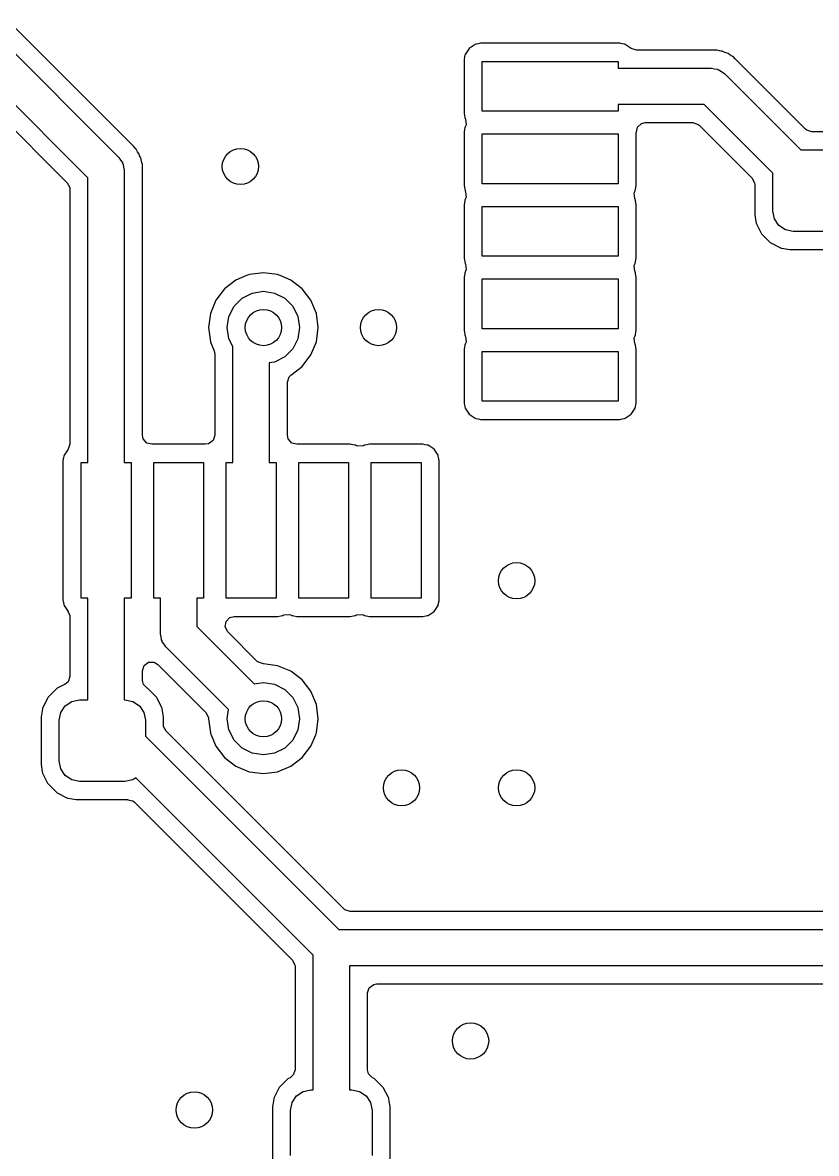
# Model space of a CAD drawing. Extents: x 3.91 to 7.47, y -4.88 to -2.92.
# Drawn here: x 6.0341 to 6.3789, y -3.9964 to -3.505 of the extents above; entities that cross this region are included whole.
import ezdxf

# ---------------------------------------------------------------- set-up
doc = ezdxf.new("R2010")
doc.units = 0
doc.header["$MEASUREMENT"] = 0
doc.layers.add('BLACK', color=7, linetype='CONTINUOUS')

msp = doc.modelspace()

# ---------------------------------------------------------------- linework, layer by layer
at = {"layer": 'BLACK', "linetype": 'CONTINUOUS'}
for p, q in [((6.00981, -3.49752), (6.07591, -3.56361)), ((6.08236, -3.5589), (6.02373, -3.50027)), ((6.06245, -3.57243), (5.99867, -3.50865)), ((6.22802, -3.5162), (6.22628, -3.51881)), ((6.23063, -3.51445), (6.22802, -3.5162)), ((6.23101, -3.51438), (6.23063, -3.51445)), ((6.2319, -3.5142), (6.23101, -3.51438)), ((6.23101, -3.51438), (6.23101, -3.51438)), ((6.23294, -3.51399), (6.2319, -3.5142)), ((6.29355, -3.51399), (6.23294, -3.51399)), ((6.29458, -3.5142), (6.29355, -3.51399)), ((6.29547, -3.51438), (6.29458, -3.5142)), ((6.29585, -3.51445), (6.29547, -3.51438)), ((6.29547, -3.51438), (6.29547, -3.51438)), ((6.29846, -3.5162), (6.29585, -3.51445)), ((6.29847, -3.51622), (6.29846, -3.5162)), ((6.30072, -3.51695), (6.29847, -3.51622)), ((6.33586, -3.51695), (6.30072, -3.51695)), ((6.33676, -3.51724), (6.33586, -3.51695)), ((6.33736, -3.51738), (6.33676, -3.51724)), ((6.33799, -3.51748), (6.33736, -3.51738)), ((6.33821, -3.51752), (6.33799, -3.51748)), ((6.33799, -3.51748), (6.33799, -3.51748)), ((6.33829, -3.51753), (6.33821, -3.51752)), ((6.33914, -3.51796), (6.33829, -3.51753)), ((6.3397, -3.5182), (6.33914, -3.51796)), ((6.34061, -3.51849), (6.3397, -3.5182)), ((6.00143, -3.52257), (6.05342, -3.57456)), ((6.22608, -3.5198), (6.22582, -3.52111)), ((6.22582, -3.52111), (6.22582, -3.54432)), ((6.2262, -3.51918), (6.22608, -3.5198)), ((6.22628, -3.51881), (6.2262, -3.51918)), ((6.2262, -3.51918), (6.2262, -3.51918)), ((6.23371, -3.54354), (6.23371, -3.52189)), ((6.23371, -3.52189), (6.29277, -3.52189)), ((6.29277, -3.52189), (6.29277, -3.52484)), ((6.34136, -3.51904), (6.34061, -3.51849)), ((6.34138, -3.51905), (6.34136, -3.51904)), ((6.3419, -3.51937), (6.34138, -3.51905)), ((6.34274, -3.5198), (6.3419, -3.51937)), ((6.34363, -3.52069), (6.34274, -3.5198)), ((6.37422, -3.55128), (6.34363, -3.52069)), ((6.34363, -3.52069), (6.34363, -3.52069)), ((6.29277, -3.52484), (6.33337, -3.52484)), ((6.33337, -3.52484), (6.33466, -3.52513)), ((6.33466, -3.52513), (6.33596, -3.52528)), ((6.33596, -3.52528), (6.33635, -3.52552)), ((6.33635, -3.52552), (6.33679, -3.52562)), ((6.33679, -3.52562), (6.33781, -3.52645)), ((6.33781, -3.52645), (6.33893, -3.52715)), ((6.33893, -3.52715), (6.37209, -3.56031)), ((6.3301, -3.54059), (6.29277, -3.54059)), ((6.29277, -3.54059), (6.29277, -3.54354)), ((6.35997, -3.57046), (6.3301, -3.54059)), ((6.22582, -3.54432), (6.22586, -3.54451)), ((6.22586, -3.54451), (6.22619, -3.5462)), ((6.22619, -3.5462), (6.22628, -3.54662)), ((6.22628, -3.54662), (6.22649, -3.54694)), ((6.22649, -3.54694), (6.2265, -3.54697)), ((6.2265, -3.54697), (6.22669, -3.54937)), ((6.29277, -3.54354), (6.23371, -3.54354)), ((6.22608, -3.55128), (6.22582, -3.55261)), ((6.22582, -3.55261), (6.22582, -3.57581)), ((6.2262, -3.55068), (6.22608, -3.55128)), ((6.22628, -3.5503), (6.2262, -3.55068)), ((6.2262, -3.55068), (6.2262, -3.55068)), ((6.22649, -3.54998), (6.22628, -3.5503)), ((6.2265, -3.54995), (6.22649, -3.54998)), ((6.22669, -3.54937), (6.2265, -3.54995)), ((6.30066, -3.57581), (6.30066, -3.55261)), ((6.30066, -3.55261), (6.30069, -3.55261)), ((6.30069, -3.55261), (6.30118, -3.55041)), ((6.30118, -3.55041), (6.30298, -3.54881)), ((6.30298, -3.54881), (6.30454, -3.54848)), ((6.30454, -3.54848), (6.32521, -3.54848)), ((6.32521, -3.54848), (6.32751, -3.54923)), ((6.32751, -3.54923), (6.32797, -3.54962)), ((6.32797, -3.54962), (6.35094, -3.57259)), ((6.37469, -3.55167), (6.37422, -3.55128)), ((6.37698, -3.55242), (6.37469, -3.55167)), ((6.38984, -3.55242), (6.37698, -3.55242)), ((6.23371, -3.57504), (6.23371, -3.55338)), ((6.23371, -3.55338), (6.29277, -3.55338)), ((6.29277, -3.55338), (6.29277, -3.57504)), ((6.08324, -3.55979), (6.08236, -3.5589)), ((6.08236, -3.5589), (6.08236, -3.5589)), ((6.08338, -3.56006), (6.08324, -3.55979)), ((6.08367, -3.56063), (6.08338, -3.56006)), ((6.08338, -3.56006), (6.08338, -3.56006)), ((6.08399, -3.56115), (6.08367, -3.56063)), ((6.08455, -3.56192), (6.08399, -3.56115)), ((6.08465, -3.56221), (6.08455, -3.56192)), ((6.08485, -3.56283), (6.08465, -3.56221)), ((6.08465, -3.56221), (6.08465, -3.56221)), ((6.37209, -3.56031), (6.38852, -3.56031)), ((6.07591, -3.56361), (6.0766, -3.56473)), ((6.0766, -3.56473), (6.07742, -3.56576)), ((6.07742, -3.56576), (6.07752, -3.5662)), ((6.07752, -3.5662), (6.07776, -3.56658)), ((6.07776, -3.56658), (6.07791, -3.56789)), ((6.08508, -3.56339), (6.08485, -3.56283)), ((6.08551, -3.56424), (6.08508, -3.56339)), ((6.08556, -3.56454), (6.08551, -3.56424)), ((6.08566, -3.56518), (6.08556, -3.56454)), ((6.08556, -3.56454), (6.08556, -3.56454)), ((6.0858, -3.56577), (6.08566, -3.56518)), ((6.0861, -3.56667), (6.0858, -3.56577)), ((6.0861, -3.68433), (6.0861, -3.56667)), ((6.07791, -3.56789), (6.0782, -3.56917)), ((6.0782, -3.56917), (6.0782, -3.6961)), ((6.35997, -3.58689), (6.35997, -3.57046)), ((6.05342, -3.57456), (6.05451, -3.57671)), ((6.05451, -3.57671), (6.05456, -3.57732)), ((6.06245, -3.6961), (6.06245, -3.57243)), ((6.22582, -3.57581), (6.22628, -3.57812)), ((6.29277, -3.57504), (6.23371, -3.57504)), ((6.30021, -3.57812), (6.30066, -3.57581)), ((6.35094, -3.57259), (6.35203, -3.57474)), ((6.35203, -3.57474), (6.35208, -3.57535)), ((6.35208, -3.57535), (6.35208, -3.58821)), ((6.05456, -3.57732), (6.05456, -3.68815)), ((6.22628, -3.5818), (6.2262, -3.58218)), ((6.22628, -3.57812), (6.22649, -3.57844)), ((6.22649, -3.58148), (6.22628, -3.5818)), ((6.22649, -3.57844), (6.2265, -3.57847)), ((6.2265, -3.58145), (6.22649, -3.58148)), ((6.2265, -3.57847), (6.22669, -3.58087)), ((6.22669, -3.58087), (6.2265, -3.58145)), ((6.29979, -3.57905), (6.29998, -3.57847)), ((6.29998, -3.58145), (6.29979, -3.57905)), ((6.29998, -3.57847), (6.29999, -3.57844)), ((6.29999, -3.58148), (6.29998, -3.58145)), ((6.29999, -3.57844), (6.30021, -3.57812)), ((6.30021, -3.5818), (6.29999, -3.58148)), ((6.30028, -3.58218), (6.30021, -3.5818)), ((6.22614, -3.58251), (6.22582, -3.5841)), ((6.22582, -3.5841), (6.22582, -3.60731)), ((6.2262, -3.58218), (6.22614, -3.58251)), ((6.2262, -3.58218), (6.2262, -3.58218)), ((6.23371, -3.60653), (6.23371, -3.58488)), ((6.23371, -3.58488), (6.29277, -3.58488)), ((6.29277, -3.58488), (6.29277, -3.60653)), ((6.30035, -3.58251), (6.30028, -3.58218)), ((6.30028, -3.58218), (6.30028, -3.58218)), ((6.30066, -3.5841), (6.30035, -3.58251)), ((6.30066, -3.60731), (6.30066, -3.5841)), ((6.36065, -3.59028), (6.35997, -3.58689)), ((6.35208, -3.58821), (6.3521, -3.58836)), ((6.3521, -3.58836), (6.3521, -3.58836)), ((6.3521, -3.58836), (6.35245, -3.59055)), ((6.35245, -3.59055), (6.3527, -3.59213)), ((6.36257, -3.59315), (6.36065, -3.59028)), ((6.3527, -3.59213), (6.35284, -3.5924)), ((6.35284, -3.5924), (6.35284, -3.5924)), ((6.35284, -3.5924), (6.3546, -3.59585)), ((6.3546, -3.59585), (6.35511, -3.59686)), ((6.36544, -3.59507), (6.36257, -3.59315)), ((6.36883, -3.59575), (6.36544, -3.59507)), ((6.38852, -3.59575), (6.36883, -3.59575)), ((6.35511, -3.59686), (6.35886, -3.60061)), ((6.35886, -3.60061), (6.35914, -3.60075)), ((6.35914, -3.60075), (6.35914, -3.60075)), ((6.35914, -3.60075), (6.36332, -3.60288)), ((6.29277, -3.60653), (6.23371, -3.60653)), ((6.36332, -3.60288), (6.36359, -3.60302)), ((6.36359, -3.60302), (6.36389, -3.60307)), ((6.36389, -3.60307), (6.36389, -3.60307)), ((6.36389, -3.60307), (6.36736, -3.60361)), ((6.36736, -3.60361), (6.36736, -3.60361)), ((6.36736, -3.60361), (6.36751, -3.60364)), ((6.36751, -3.60364), (6.38984, -3.60364)), ((6.22582, -3.60731), (6.22628, -3.60961)), ((6.22628, -3.60961), (6.22649, -3.60993)), ((6.22649, -3.60993), (6.2265, -3.60996)), ((6.2265, -3.60996), (6.22669, -3.61236)), ((6.29979, -3.61054), (6.29998, -3.60996)), ((6.29998, -3.61295), (6.29979, -3.61054)), ((6.29998, -3.60996), (6.29999, -3.60993)), ((6.29999, -3.60993), (6.30021, -3.60961)), ((6.30021, -3.60961), (6.30066, -3.60731)), ((6.13139, -3.61494), (6.12675, -3.61687)), ((6.13227, -3.61458), (6.13139, -3.61494)), ((6.1325, -3.61448), (6.13227, -3.61458)), ((6.13867, -3.61367), (6.1325, -3.61448)), ((6.14485, -3.61448), (6.13867, -3.61367)), ((6.14508, -3.61458), (6.14485, -3.61448)), ((6.14596, -3.61494), (6.14508, -3.61458)), ((6.1506, -3.61687), (6.14596, -3.61494)), ((6.22612, -3.61411), (6.22582, -3.6156)), ((6.22582, -3.6156), (6.22582, -3.63881)), ((6.2262, -3.61367), (6.22612, -3.61411)), ((6.22628, -3.6133), (6.2262, -3.61367)), ((6.2262, -3.61367), (6.2262, -3.61367)), ((6.22649, -3.61298), (6.22628, -3.6133)), ((6.2265, -3.61295), (6.22649, -3.61298)), ((6.22669, -3.61236), (6.2265, -3.61295)), ((6.23371, -3.63803), (6.23371, -3.61638)), ((6.23371, -3.61638), (6.29277, -3.61638)), ((6.29277, -3.61638), (6.29277, -3.63803)), ((6.29999, -3.61298), (6.29998, -3.61295)), ((6.30021, -3.6133), (6.29999, -3.61298)), ((6.30028, -3.61367), (6.30021, -3.6133)), ((6.30037, -3.61411), (6.30028, -3.61367)), ((6.30028, -3.61367), (6.30028, -3.61367)), ((6.30066, -3.6156), (6.30037, -3.61411)), ((6.30066, -3.63881), (6.30066, -3.6156)), ((6.12181, -3.62066), (6.11802, -3.62559)), ((6.12675, -3.61687), (6.12181, -3.62066)), ((6.15554, -3.62066), (6.1506, -3.61687)), ((6.15933, -3.62559), (6.15554, -3.62066)), ((6.11802, -3.62559), (6.11564, -3.63135)), ((6.12593, -3.62826), (6.12942, -3.62478)), ((6.12942, -3.62478), (6.13381, -3.62254)), ((6.13381, -3.62254), (6.13867, -3.62177)), ((6.13867, -3.62177), (6.14354, -3.62254)), ((6.14354, -3.62254), (6.14793, -3.62478)), ((6.14793, -3.62478), (6.15142, -3.62826)), ((6.16171, -3.63135), (6.15933, -3.62559)), ((6.1237, -3.63265), (6.12593, -3.62826)), ((6.15142, -3.62826), (6.15365, -3.63265)), ((6.11564, -3.63135), (6.11483, -3.63752)), ((6.12293, -3.63752), (6.1237, -3.63265)), ((6.15365, -3.63265), (6.15442, -3.63752)), ((6.16252, -3.63752), (6.16171, -3.63135)), ((6.11483, -3.63752), (6.11564, -3.64369)), ((6.1237, -3.64238), (6.12293, -3.63752)), ((6.15442, -3.63752), (6.15365, -3.64238)), ((6.16171, -3.64369), (6.16252, -3.63752)), ((6.22582, -3.63881), (6.22597, -3.63954)), ((6.22597, -3.63954), (6.22619, -3.64069)), ((6.22619, -3.64069), (6.22628, -3.64111)), ((6.29277, -3.63803), (6.23371, -3.63803)), ((6.30021, -3.64111), (6.30029, -3.64069)), ((6.30029, -3.64069), (6.30052, -3.63954)), ((6.30052, -3.63954), (6.30066, -3.63881)), ((6.11564, -3.64369), (6.11574, -3.64392)), ((6.11574, -3.64392), (6.11726, -3.64759)), ((6.12545, -3.64582), (6.1237, -3.64238)), ((6.12545, -3.6961), (6.12545, -3.64582)), ((6.15365, -3.64238), (6.15142, -3.64677)), ((6.15933, -3.64944), (6.16171, -3.64369)), ((6.2262, -3.64517), (6.22603, -3.64605)), ((6.22628, -3.64479), (6.2262, -3.64517)), ((6.2262, -3.64517), (6.2262, -3.64517)), ((6.22628, -3.64111), (6.22649, -3.64143)), ((6.22649, -3.64447), (6.22628, -3.64479)), ((6.22649, -3.64143), (6.2265, -3.64146)), ((6.2265, -3.64444), (6.22649, -3.64447)), ((6.2265, -3.64146), (6.22669, -3.64386)), ((6.22669, -3.64386), (6.2265, -3.64444)), ((6.29979, -3.64204), (6.29998, -3.64146)), ((6.29998, -3.64444), (6.29979, -3.64204)), ((6.29998, -3.64146), (6.29999, -3.64143)), ((6.29999, -3.64447), (6.29998, -3.64444)), ((6.29999, -3.64143), (6.30021, -3.64111)), ((6.30021, -3.64479), (6.29999, -3.64447)), ((6.30028, -3.64517), (6.30021, -3.64479)), ((6.30046, -3.64605), (6.30028, -3.64517)), ((6.30028, -3.64517), (6.30028, -3.64517)), ((6.11726, -3.64759), (6.11755, -3.64908)), ((6.11755, -3.64908), (6.11755, -3.68433)), ((6.14793, -3.65026), (6.14354, -3.65249)), ((6.15142, -3.64677), (6.14793, -3.65026)), ((6.15554, -3.65438), (6.15933, -3.64944)), ((6.22603, -3.64605), (6.22582, -3.64709)), ((6.22582, -3.64709), (6.22582, -3.6703)), ((6.23371, -3.66952), (6.23371, -3.64787)), ((6.23371, -3.64787), (6.29277, -3.64787)), ((6.29277, -3.64787), (6.29277, -3.66952)), ((6.30066, -3.64709), (6.30046, -3.64605)), ((6.30066, -3.6703), (6.30066, -3.64709)), ((6.14354, -3.65249), (6.14119, -3.65287)), ((6.14119, -3.65287), (6.14119, -3.6961)), ((6.15063, -3.65814), (6.15554, -3.65438)), ((6.14909, -3.66125), (6.14983, -3.65896)), ((6.14983, -3.65896), (6.15061, -3.65816)), ((6.15061, -3.65816), (6.15063, -3.65814)), ((6.14909, -3.68433), (6.14909, -3.66125)), ((6.22582, -3.6703), (6.226, -3.6712)), ((6.29277, -3.66952), (6.23371, -3.66952)), ((6.30048, -3.6712), (6.30066, -3.6703)), ((6.226, -3.6712), (6.22613, -3.67184)), ((6.22613, -3.67184), (6.22628, -3.6726)), ((6.22628, -3.6726), (6.22802, -3.67522)), ((6.22802, -3.67522), (6.23063, -3.67696)), ((6.29585, -3.67696), (6.29846, -3.67522)), ((6.29846, -3.67522), (6.30021, -3.6726)), ((6.30021, -3.6726), (6.30036, -3.67184)), ((6.30036, -3.67184), (6.30048, -3.6712)), ((6.23063, -3.67696), (6.23101, -3.67704)), ((6.23101, -3.67704), (6.23101, -3.67704)), ((6.23101, -3.67704), (6.2319, -3.67721)), ((6.2319, -3.67721), (6.23294, -3.67742)), ((6.23294, -3.67742), (6.29355, -3.67742)), ((6.29355, -3.67742), (6.29458, -3.67721)), ((6.29458, -3.67721), (6.29547, -3.67704)), ((6.29547, -3.67704), (6.29585, -3.67696)), ((6.29547, -3.67704), (6.29547, -3.67704)), ((6.08642, -3.68589), (6.0861, -3.68433)), ((6.11755, -3.68433), (6.11681, -3.68662)), ((6.14941, -3.68589), (6.14909, -3.68433)), ((6.05456, -3.68815), (6.05383, -3.69039)), ((6.08802, -3.68769), (6.08642, -3.68589)), ((6.09022, -3.68818), (6.08802, -3.68769)), ((6.09022, -3.68821), (6.09022, -3.68818)), ((6.11343, -3.68821), (6.09022, -3.68821)), ((6.11486, -3.68804), (6.11343, -3.68819)), ((6.11343, -3.68819), (6.11343, -3.68821)), ((6.11681, -3.68662), (6.11486, -3.68804)), ((6.15101, -3.68769), (6.14941, -3.68589)), ((6.15321, -3.68818), (6.15101, -3.68769)), ((6.15321, -3.68821), (6.15321, -3.68818)), ((6.17642, -3.68821), (6.15321, -3.68821)), ((6.17746, -3.68841), (6.17642, -3.68821)), ((6.17835, -3.68859), (6.17746, -3.68841)), ((6.17872, -3.68866), (6.17835, -3.68859)), ((6.17835, -3.68859), (6.17835, -3.68859)), ((6.17904, -3.68888), (6.17872, -3.68866)), ((6.17907, -3.68889), (6.17904, -3.68888)), ((6.17965, -3.68908), (6.17907, -3.68889)), ((6.18206, -3.68889), (6.17965, -3.68908)), ((6.18209, -3.68888), (6.18206, -3.68889)), ((6.18241, -3.68866), (6.18209, -3.68888)), ((6.18278, -3.68859), (6.18241, -3.68866)), ((6.18367, -3.68841), (6.18278, -3.68859)), ((6.18278, -3.68859), (6.18278, -3.68859)), ((6.18471, -3.68821), (6.18367, -3.68841)), ((6.20792, -3.68821), (6.18471, -3.68821)), ((6.20895, -3.68841), (6.20792, -3.68821)), ((6.20984, -3.68859), (6.20895, -3.68841)), ((6.21022, -3.68866), (6.20984, -3.68859)), ((6.20984, -3.68859), (6.20984, -3.68859)), ((6.21283, -3.69041), (6.21022, -3.68866)), ((6.05188, -3.69394), (6.05161, -3.69532)), ((6.05199, -3.6934), (6.05188, -3.69394)), ((6.05207, -3.69302), (6.05199, -3.6934)), ((6.05199, -3.6934), (6.05199, -3.6934)), ((6.05381, -3.69041), (6.05207, -3.69302)), ((6.05383, -3.69039), (6.05381, -3.69041)), ((6.21458, -3.69302), (6.21283, -3.69041)), ((6.21465, -3.6934), (6.21458, -3.69302)), ((6.21476, -3.69394), (6.21465, -3.6934)), ((6.21465, -3.6934), (6.21465, -3.6934)), ((6.21503, -3.69532), (6.21476, -3.69394)), ((6.05161, -3.69532), (6.05161, -3.75593)), ((6.0595, -3.75515), (6.0595, -3.6961)), ((6.0595, -3.6961), (6.06245, -3.6961)), ((6.0782, -3.6961), (6.08116, -3.6961)), ((6.08116, -3.6961), (6.08116, -3.75515)), ((6.091, -3.75515), (6.091, -3.6961)), ((6.091, -3.6961), (6.11265, -3.6961)), ((6.11265, -3.6961), (6.11265, -3.75515)), ((6.12249, -3.75515), (6.12249, -3.6961)), ((6.12249, -3.6961), (6.12545, -3.6961)), ((6.14119, -3.6961), (6.14415, -3.6961)), ((6.14415, -3.6961), (6.14415, -3.75515)), ((6.15399, -3.75515), (6.15399, -3.6961)), ((6.15399, -3.6961), (6.17564, -3.6961)), ((6.17564, -3.6961), (6.17564, -3.75515)), ((6.18549, -3.75515), (6.18549, -3.6961)), ((6.18549, -3.6961), (6.20714, -3.6961)), ((6.20714, -3.6961), (6.20714, -3.75515)), ((6.21503, -3.75593), (6.21503, -3.69532)), ((6.05161, -3.75593), (6.05168, -3.7563)), ((6.05168, -3.7563), (6.05199, -3.75783)), ((6.05199, -3.75783), (6.05207, -3.75823)), ((6.05207, -3.75823), (6.05354, -3.76043)), ((6.06245, -3.75515), (6.0595, -3.75515)), ((6.06245, -3.79929), (6.06245, -3.75515)), ((6.08116, -3.75515), (6.0782, -3.75515)), ((6.0782, -3.75515), (6.0782, -3.79929)), ((6.09395, -3.75515), (6.091, -3.75515)), ((6.09395, -3.77067), (6.09395, -3.75515)), ((6.11265, -3.75515), (6.1097, -3.75515)), ((6.1097, -3.75515), (6.1097, -3.7674)), ((6.14415, -3.75515), (6.12249, -3.75515)), ((6.17564, -3.75515), (6.15399, -3.75515)), ((6.20714, -3.75515), (6.18549, -3.75515)), ((6.21283, -3.76085), (6.21458, -3.75823)), ((6.21458, -3.75823), (6.21466, -3.75783)), ((6.21466, -3.75783), (6.21496, -3.7563)), ((6.21496, -3.7563), (6.21503, -3.75593)), ((6.05354, -3.76043), (6.05381, -3.76085)), ((6.05381, -3.76085), (6.05371, -3.76091)), ((6.05371, -3.76091), (6.05451, -3.76249)), ((6.05451, -3.76249), (6.05456, -3.7631)), ((6.05456, -3.7631), (6.05456, -3.78913)), ((6.12244, -3.76518), (6.12415, -3.76347)), ((6.12415, -3.76347), (6.12592, -3.76305)), ((6.12592, -3.76305), (6.14492, -3.76305)), ((6.14492, -3.76305), (6.14631, -3.76277)), ((6.14631, -3.76277), (6.14685, -3.76267)), ((6.14685, -3.76267), (6.14723, -3.76259)), ((6.14685, -3.76267), (6.14685, -3.76267)), ((6.14723, -3.76259), (6.14755, -3.76238)), ((6.14755, -3.76238), (6.14758, -3.76236)), ((6.14758, -3.76236), (6.14998, -3.76218)), ((6.14998, -3.76218), (6.15056, -3.76236)), ((6.15056, -3.76236), (6.15059, -3.76238)), ((6.15059, -3.76238), (6.15091, -3.76259)), ((6.15091, -3.76259), (6.15129, -3.76267)), ((6.15129, -3.76267), (6.15129, -3.76267)), ((6.15129, -3.76267), (6.15182, -3.76277)), ((6.15182, -3.76277), (6.15321, -3.76305)), ((6.15321, -3.76305), (6.17642, -3.76305)), ((6.17642, -3.76305), (6.17781, -3.76277)), ((6.17781, -3.76277), (6.17835, -3.76267)), ((6.17835, -3.76267), (6.17872, -3.76259)), ((6.17835, -3.76267), (6.17835, -3.76267)), ((6.17872, -3.76259), (6.17904, -3.76238)), ((6.17904, -3.76238), (6.17907, -3.76236)), ((6.17907, -3.76236), (6.18147, -3.76218)), ((6.18147, -3.76218), (6.18206, -3.76236)), ((6.18206, -3.76236), (6.18209, -3.76238)), ((6.18209, -3.76238), (6.18241, -3.76259)), ((6.18241, -3.76259), (6.18278, -3.76267)), ((6.18278, -3.76267), (6.18278, -3.76267)), ((6.18278, -3.76267), (6.18332, -3.76277)), ((6.18332, -3.76277), (6.18471, -3.76305)), ((6.18471, -3.76305), (6.20792, -3.76305)), ((6.20792, -3.76305), (6.2093, -3.76277)), ((6.2093, -3.76277), (6.20984, -3.76267)), ((6.20984, -3.76267), (6.21022, -3.76259)), ((6.20984, -3.76267), (6.20984, -3.76267)), ((6.21022, -3.76259), (6.21283, -3.76085)), ((6.1097, -3.7674), (6.13469, -3.7924)), ((6.12207, -3.76756), (6.12244, -3.76518)), ((6.12316, -3.7697), (6.12207, -3.76756)), ((6.09424, -3.77195), (6.09395, -3.77067)), ((6.09439, -3.77326), (6.09424, -3.77195)), ((6.09463, -3.77364), (6.09439, -3.77326)), ((6.09473, -3.77408), (6.09463, -3.77364)), ((6.13602, -3.78256), (6.12316, -3.7697)), ((6.09555, -3.77511), (6.09473, -3.77408)), ((6.09625, -3.77622), (6.09555, -3.77511)), ((6.12356, -3.80353), (6.09625, -3.77622)), ((6.08684, -3.78436), (6.08879, -3.78294)), ((6.08879, -3.78294), (6.0912, -3.78294)), ((6.0912, -3.78294), (6.09275, -3.78389)), ((6.13648, -3.78296), (6.13602, -3.78256)), ((6.13867, -3.78367), (6.13648, -3.78296)), ((6.0861, -3.78665), (6.08684, -3.78436)), ((6.0861, -3.79082), (6.0861, -3.78665)), ((6.09275, -3.78389), (6.11372, -3.80486)), ((6.14485, -3.78448), (6.13867, -3.78367)), ((6.13867, -3.78367), (6.13867, -3.78367)), ((6.1506, -3.78687), (6.14485, -3.78448)), ((6.15554, -3.79066), (6.1506, -3.78687)), ((6.05201, -3.79282), (6.04914, -3.79429)), ((6.05243, -3.79261), (6.05201, -3.79282)), ((6.05382, -3.79142), (6.05243, -3.79261)), ((6.05456, -3.78913), (6.05382, -3.79142)), ((6.08652, -3.79259), (6.0861, -3.79082)), ((6.088, -3.79406), (6.08652, -3.79259)), ((6.13469, -3.7924), (6.13867, -3.79177)), ((6.13867, -3.79177), (6.14354, -3.79254)), ((6.14354, -3.79254), (6.14793, -3.79478)), ((6.15933, -3.79559), (6.15554, -3.79066)), ((6.04511, -3.79818), (6.04497, -3.79845)), ((6.04886, -3.79443), (6.04511, -3.79818)), ((6.04914, -3.79429), (6.04886, -3.79443)), ((6.04914, -3.79429), (6.04914, -3.79429)), ((6.08797, -3.79411), (6.088, -3.79406)), ((6.08821, -3.79429), (6.08797, -3.79411)), ((6.08849, -3.79443), (6.08821, -3.79429)), ((6.09224, -3.79818), (6.08849, -3.79443)), ((6.09238, -3.79845), (6.09224, -3.79818)), ((6.14793, -3.79478), (6.15142, -3.79826)), ((6.15142, -3.79826), (6.15365, -3.80265)), ((6.16171, -3.80135), (6.15933, -3.79559)), ((6.04265, -3.80321), (6.0421, -3.80668)), ((6.0427, -3.80291), (6.04265, -3.80321)), ((6.04265, -3.80321), (6.04265, -3.80321)), ((6.04285, -3.80262), (6.0427, -3.80291)), ((6.04497, -3.79845), (6.04285, -3.80262)), ((6.04497, -3.79845), (6.04497, -3.79845)), ((6.05065, -3.80476), (6.05257, -3.80188)), ((6.05257, -3.80188), (6.05544, -3.79996)), ((6.05544, -3.79996), (6.05883, -3.79929)), ((6.05883, -3.79929), (6.06245, -3.79929)), ((6.0782, -3.79929), (6.07852, -3.79929)), ((6.07852, -3.79929), (6.08191, -3.79996)), ((6.08191, -3.79996), (6.08478, -3.80188)), ((6.08478, -3.80188), (6.0867, -3.80476)), ((6.0945, -3.80262), (6.09238, -3.79845)), ((6.09238, -3.79845), (6.09238, -3.79845)), ((6.09465, -3.80291), (6.0945, -3.80262)), ((6.0947, -3.80321), (6.09465, -3.80291)), ((6.09525, -3.80668), (6.0947, -3.80321)), ((6.0947, -3.80321), (6.0947, -3.80321)), ((6.15365, -3.80265), (6.15442, -3.80752)), ((6.16252, -3.80752), (6.16171, -3.80135)), ((6.0421, -3.80668), (6.04208, -3.80683)), ((6.04208, -3.80683), (6.04208, -3.82718)), ((6.04997, -3.80815), (6.05065, -3.80476)), ((6.0867, -3.80476), (6.08738, -3.80815)), ((6.09527, -3.80683), (6.09525, -3.80668)), ((6.09527, -3.8102), (6.09527, -3.80683)), ((6.11372, -3.80486), (6.11481, -3.80701)), ((6.11481, -3.80701), (6.11484, -3.8074)), ((6.11484, -3.8074), (6.11483, -3.80752)), ((6.11483, -3.80752), (6.11564, -3.81369)), ((6.12293, -3.80752), (6.12356, -3.80353)), ((6.1237, -3.81238), (6.12293, -3.80752)), ((6.15442, -3.80752), (6.15365, -3.81238)), ((6.16171, -3.81369), (6.16252, -3.80752)), ((6.04997, -3.82586), (6.04997, -3.80815)), ((6.08738, -3.80815), (6.08738, -3.81508)), ((6.09532, -3.81081), (6.09527, -3.8102)), ((6.09641, -3.81295), (6.09532, -3.81081)), ((6.17355, -3.8901), (6.09641, -3.81295)), ((6.12593, -3.81677), (6.1237, -3.81238)), ((6.15365, -3.81238), (6.15142, -3.81677)), ((6.08738, -3.81508), (6.17142, -3.89913)), ((6.11564, -3.81369), (6.11574, -3.81392)), ((6.11574, -3.81392), (6.11596, -3.81446)), ((6.11596, -3.81446), (6.11802, -3.81944)), ((6.12942, -3.82026), (6.12593, -3.81677)), ((6.15142, -3.81677), (6.14793, -3.82026)), ((6.15933, -3.81944), (6.16139, -3.81446)), ((6.16139, -3.81446), (6.16161, -3.81392)), ((6.16161, -3.81392), (6.16171, -3.81369)), ((6.11802, -3.81944), (6.12181, -3.82438)), ((6.13381, -3.82249), (6.12942, -3.82026)), ((6.13867, -3.82326), (6.13381, -3.82249)), ((6.14354, -3.82249), (6.13867, -3.82326)), ((6.14793, -3.82026), (6.14354, -3.82249)), ((6.15554, -3.82438), (6.15933, -3.81944)), ((6.04208, -3.82718), (6.0421, -3.82733)), ((6.0421, -3.82733), (6.0421, -3.82733)), ((6.0421, -3.82733), (6.04261, -3.83055)), ((6.05065, -3.82925), (6.04997, -3.82586)), ((6.12181, -3.82438), (6.12675, -3.82817)), ((6.1506, -3.82817), (6.15554, -3.82438)), ((6.04261, -3.83055), (6.0427, -3.8311)), ((6.0427, -3.8311), (6.04284, -3.83138)), ((6.04284, -3.83138), (6.04284, -3.83138)), ((6.04284, -3.83138), (6.04494, -3.8355)), ((6.05257, -3.83213), (6.05065, -3.82925)), ((6.05544, -3.83405), (6.05257, -3.83213)), ((6.12675, -3.82817), (6.1325, -3.83055)), ((6.1325, -3.83055), (6.13867, -3.83136)), ((6.13867, -3.83136), (6.14485, -3.83055)), ((6.14485, -3.83055), (6.1506, -3.82817)), ((6.04494, -3.8355), (6.04511, -3.83583)), ((6.04511, -3.83583), (6.04886, -3.83958)), ((6.05883, -3.83472), (6.05544, -3.83405)), ((6.07852, -3.83472), (6.05883, -3.83472)), ((6.08191, -3.83405), (6.07852, -3.83472)), ((6.0832, -3.83318), (6.08191, -3.83405)), ((6.16029, -3.91027), (6.0832, -3.83318)), ((6.04886, -3.83958), (6.04914, -3.83972)), ((6.04914, -3.83972), (6.04914, -3.83972)), ((6.04914, -3.83972), (6.05332, -3.84185)), ((6.05332, -3.84185), (6.05359, -3.84199)), ((6.05359, -3.84199), (6.05389, -3.84204)), ((6.05389, -3.84204), (6.05389, -3.84204)), ((6.05389, -3.84204), (6.05736, -3.84259)), ((6.05736, -3.84259), (6.05736, -3.84259)), ((6.05736, -3.84259), (6.05751, -3.84262)), ((6.05751, -3.84262), (6.07984, -3.84262)), ((6.07984, -3.84262), (6.07984, -3.84269)), ((6.07984, -3.84269), (6.08189, -3.84319)), ((6.08189, -3.84319), (6.08261, -3.84376)), ((6.08261, -3.84376), (6.15125, -3.91239)), ((6.17402, -3.89049), (6.17355, -3.8901)), ((6.17631, -3.89124), (6.17402, -3.89049)), ((6.44066, -3.89124), (6.17631, -3.89124)), ((6.17142, -3.89913), (6.43818, -3.89913)), ((6.16029, -3.96882), (6.16029, -3.91027)), ((6.15125, -3.91239), (6.15235, -3.91454)), ((6.15235, -3.91454), (6.1524, -3.91515)), ((6.1524, -3.91515), (6.1524, -3.96001)), ((6.4349, -3.91488), (6.17604, -3.91488)), ((6.17604, -3.91488), (6.17604, -3.96882)), ((6.18393, -3.92667), (6.18468, -3.92438)), ((6.18468, -3.92438), (6.18662, -3.92296)), ((6.18662, -3.92296), (6.18783, -3.92277)), ((6.18783, -3.92277), (6.43002, -3.92277)), ((6.18393, -3.96001), (6.18393, -3.92667)), ((6.1524, -3.96001), (6.15165, -3.9623)), ((6.18436, -3.96177), (6.18393, -3.96001)), ((6.14934, -3.96395), (6.14558, -3.96771)), ((6.14961, -3.96381), (6.14934, -3.96395)), ((6.15027, -3.96348), (6.14961, -3.96381)), ((6.14961, -3.96381), (6.14961, -3.96381)), ((6.15165, -3.9623), (6.15027, -3.96348)), ((6.18606, -3.96348), (6.18436, -3.96177)), ((6.18672, -3.96381), (6.18606, -3.96348)), ((6.18699, -3.96395), (6.18672, -3.96381)), ((6.18672, -3.96381), (6.18672, -3.96381)), ((6.19074, -3.96771), (6.18699, -3.96395)), ((6.14544, -3.96798), (6.14348, -3.97183)), ((6.14558, -3.96771), (6.14544, -3.96798)), ((6.14544, -3.96798), (6.14544, -3.96798)), ((6.15304, -3.97141), (6.15591, -3.96949)), ((6.15591, -3.96949), (6.1593, -3.96882)), ((6.1593, -3.96882), (6.16029, -3.96882)), ((6.17604, -3.96882), (6.17702, -3.96882)), ((6.17702, -3.96882), (6.18041, -3.96949)), ((6.18041, -3.96949), (6.18329, -3.97141)), ((6.19088, -3.96798), (6.19074, -3.96771)), ((6.19284, -3.97183), (6.19088, -3.96798)), ((6.19088, -3.96798), (6.19088, -3.96798)), ((6.14313, -3.97274), (6.14258, -3.9762)), ((6.14317, -3.97243), (6.14313, -3.97274)), ((6.14313, -3.97274), (6.14313, -3.97274)), ((6.14348, -3.97183), (6.14317, -3.97243)), ((6.15045, -3.97767), (6.15112, -3.97428)), ((6.15112, -3.97428), (6.15304, -3.97141)), ((6.18329, -3.97141), (6.18521, -3.97428)), ((6.18521, -3.97428), (6.18588, -3.97767)), ((6.19315, -3.97243), (6.19284, -3.97183)), ((6.1932, -3.97274), (6.19315, -3.97243)), ((6.19375, -3.9762), (6.1932, -3.97274)), ((6.1932, -3.97274), (6.1932, -3.97274)), ((6.14258, -3.9762), (6.14255, -3.97636)), ((6.14255, -3.97636), (6.14255, -3.99868)), ((6.15045, -3.99736), (6.15045, -3.97767)), ((6.18588, -3.97767), (6.18588, -3.99736)), ((6.19377, -3.97636), (6.19375, -3.9762)), ((6.19377, -3.99868), (6.19377, -3.97636))]:
    msp.add_line(p, q, dxfattribs=at)
at = {"layer": 'BLACK'}
for centre in [(6.12867, -3.56752), (6.13867, -3.63752), (6.18867, -3.63752), (6.24867, -3.74752), (6.13867, -3.80752), (6.19867, -3.83752), (6.24867, -3.83752), (6.22867, -3.94752), (6.10867, -3.97752)]:
    msp.add_circle(centre, 0.00787, dxfattribs=at)

doc.saveas('drawing.dxf')
